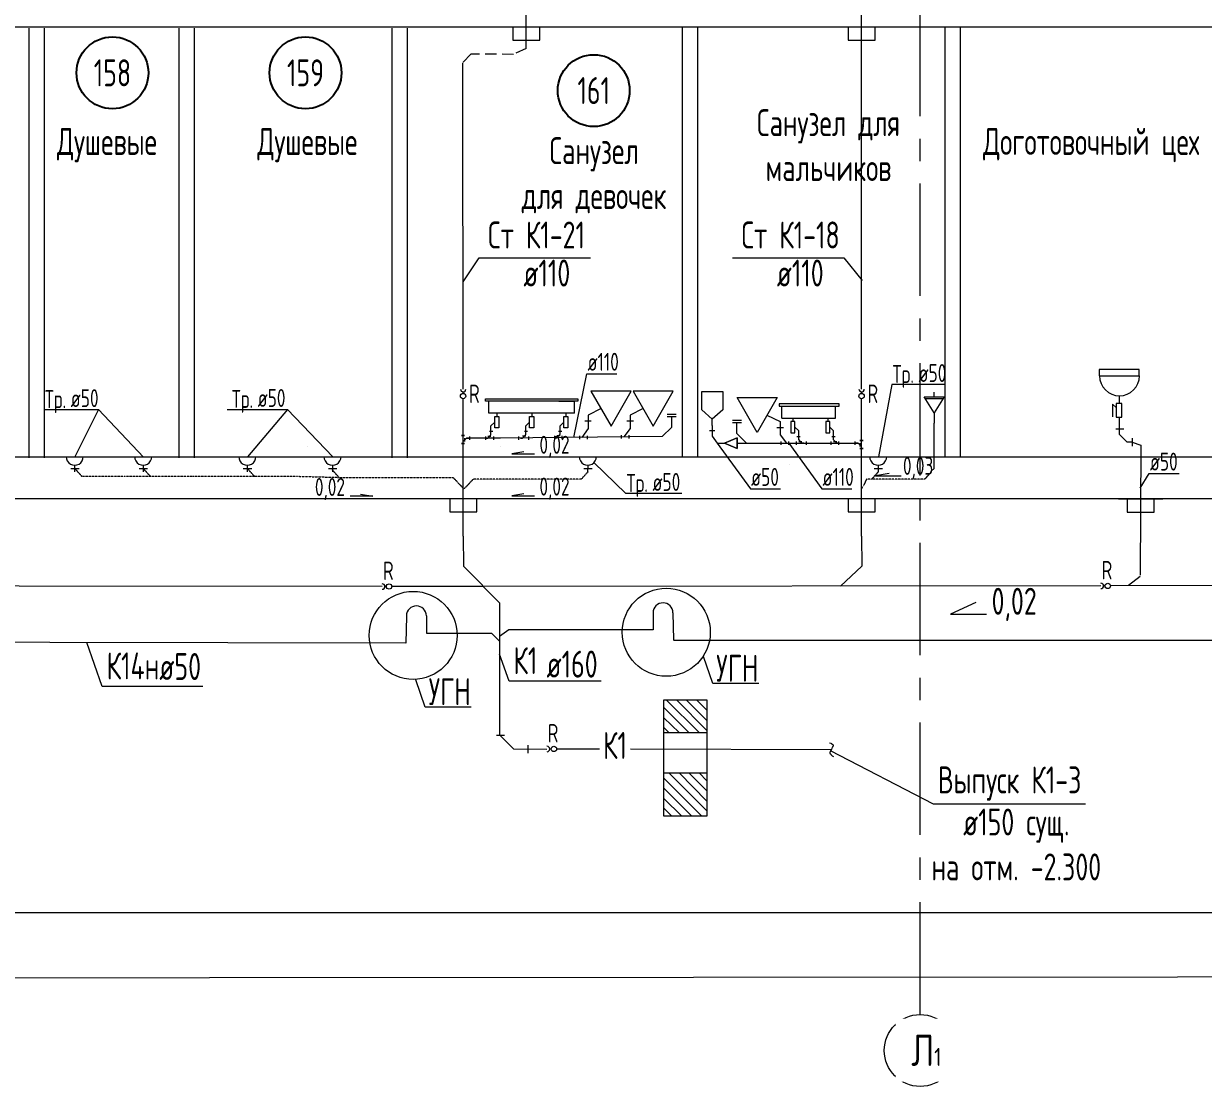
# Model space of a CAD drawing. Header units: millimetres. Extents: x -8689834 to 9419935, y -284943 to 166066.
# Drawn here: x -241398 to -228263, y -226784 to -214953 of the extents above; entities that cross this region are included whole.
import ezdxf
from ezdxf.enums import TextEntityAlignment as Align

# ---------------------------------------------------------------- set-up
doc = ezdxf.new("R2010")
doc.units = ezdxf.units.MM
doc.header["$MEASUREMENT"] = 0
doc.linetypes.add('01_base$0$DASHED2', pattern=[0.375, 0.25, -0.125])
doc.linetypes.add('CENTER', pattern=[2, 1.25, -0.25, 0.25, -0.25])
doc.layers.get('0').update_dxf_attribs({"color": 250, "lineweight": 9})
for name, color, linetype in [('PDF _0', 7, 'Continuous'), ('PDF __Razmer VK', 7, 'Continuous'), ('PDF __ВК-Text VK', 7, 'Continuous'), ('PDF __ВК-Text В1', 7, 'Continuous'), ('PDF __ВК-В1', 5, 'Continuous'), ('PDF __ВК-К3', 7, 'Continuous'), ('PDF __ВК-переход', 7, 'Continuous'), ('PDF __ВК-питьевой фонтанчик', 7, 'Continuous'), ('PDF __ВК-противопожарные муфты', 1, 'Continuous'), ('PDF __ВК-стены', 7, 'Continuous'), ('PDF __Пескоуловитель', 7, 'Continuous'), ('PDF __Сантехника', 7, 'Continuous'), ('АР_Кровля дорожки', 245, 'Continuous'), ('АР_Таблицы', 250, 'Continuous')]:
    doc.layers.add(name, color=color, linetype=linetype)
doc.layers.add('PDF __ВК-К1', color=7, linetype='Continuous', true_color=0xb80000)
doc.layers.add('PDF __ВК-К14н', color=190, linetype='Continuous', true_color=0x7f00ff)
for name, color, linetype, lineweight in [('АР_Маркер экспликации', 239, 'Continuous', 13), ('АР_Номер помещения', 1, 'Continuous', 25), ('АР_Оси', 195, 'Continuous', 9), ('АР_Помещения_площадь', 19, 'Continuous', 9), ('ВК_канализация', 32, 'Continuous', 30)]:
    doc.layers.add(name, color=color, linetype=linetype, lineweight=lineweight)
doc.styles.add('ISOCPEUR', font='isocpeur.ttf', dxfattribs={"width": 0.7})
doc.styles.get("Standard").update_dxf_attribs({"font": 'isocpeur.ttf', "width": 0.7})
doc.styles.add('ГОСТ 2.304', font='isocpeur.ttf', dxfattribs={"width": 0.7})

# ---------------------------------------------------------------- blocks, each defined once
blk = doc.blocks.new('*U1996')
at = {"layer": 'АР_Номер помещения', "color": 7}
blk.add_circle((-15720, 4793), 400, dxfattribs=at)
at = {"layer": 'АР_Помещения_площадь', "color": 7}
blk.add_line((-13545, 633), (-13545, 633), dxfattribs=at)
at = {"color": 7, "style": 'ISOCPEUR', "width": 0.7, "flags": 1}
blk.add_attdef('КАТЕГОРИЯ', (-499, -2092), '', height=250, dxfattribs=at)
at = {"layer": 'АР_Номер помещения', "color": 7, "style": 'ISOCPEUR', "width": 0.7}
blk.add_attdef('НОМЕР_ПОМЕЩЕНИЯ', text='', height=300, dxfattribs=at).set_placement((-15720, 4793), align=Align.MIDDLE_CENTER)
at = {"layer": 'АР_Помещения_площадь', "color": 7, "lineweight": 30, "width": 0.7, "flags": 104}
blk.add_attdef('ИМЯ_ПОМЕЩЕНИЯ', text='', height=100, dxfattribs=at).set_placement((158, 1217), align=Align.MIDDLE_CENTER)
at = {"layer": 'АР_Помещения_площадь', "color": 7, "style": 'ISOCPEUR', "width": 0.7}
blk.add_attdef('ПЛОЩАДЬ_ПОМЕЩЕНИЯ', text='', height=200, dxfattribs=at).set_placement((-13540, 880), align=Align.MIDDLE_RIGHT)
blk = doc.blocks.new('*U2039')
at = {"layer": 'АР_Номер помещения', "color": 7}
blk.add_circle((-15720, 4793), 400, dxfattribs=at)
at = {"layer": 'АР_Помещения_площадь', "color": 7}
blk.add_line((-13545, 633), (-13545, 633), dxfattribs=at)
at = {"color": 7, "style": 'ISOCPEUR', "width": 0.7, "flags": 1}
blk.add_attdef('КАТЕГОРИЯ', (-499, -2092), '', height=250, dxfattribs=at)
at = {"layer": 'АР_Номер помещения', "color": 7, "style": 'ISOCPEUR', "width": 0.7}
blk.add_attdef('НОМЕР_ПОМЕЩЕНИЯ', text='', height=300, dxfattribs=at).set_placement((-15720, 4793), align=Align.MIDDLE_CENTER)
at = {"layer": 'АР_Помещения_площадь', "color": 7, "lineweight": 30, "width": 0.7, "flags": 104}
blk.add_attdef('ИМЯ_ПОМЕЩЕНИЯ', text='', height=100, dxfattribs=at).set_placement((158, 1217), align=Align.MIDDLE_CENTER)
at = {"layer": 'АР_Помещения_площадь', "color": 7, "style": 'ISOCPEUR', "width": 0.7}
blk.add_attdef('ПЛОЩАДЬ_ПОМЕЩЕНИЯ', text='', height=200, dxfattribs=at).set_placement((-13540, 880), align=Align.MIDDLE_RIGHT)
blk = doc.blocks.new('*U2036')
at = {"layer": 'АР_Номер помещения', "color": 7}
blk.add_circle((-15720, 4793), 400, dxfattribs=at)
at = {"layer": 'АР_Помещения_площадь', "color": 7}
blk.add_line((-13545, 633), (-13545, 633), dxfattribs=at)
at = {"color": 7, "style": 'ISOCPEUR', "width": 0.7, "flags": 1}
blk.add_attdef('КАТЕГОРИЯ', (-499, -2092), '', height=250, dxfattribs=at)
at = {"layer": 'АР_Номер помещения', "color": 7, "style": 'ISOCPEUR', "width": 0.7}
blk.add_attdef('НОМЕР_ПОМЕЩЕНИЯ', text='', height=300, dxfattribs=at).set_placement((-15720, 4793), align=Align.MIDDLE_CENTER)
at = {"layer": 'АР_Помещения_площадь', "color": 7, "lineweight": 30, "width": 0.7, "flags": 104}
blk.add_attdef('ИМЯ_ПОМЕЩЕНИЯ', text='', height=100, dxfattribs=at).set_placement((158, 1217), align=Align.MIDDLE_CENTER)
at = {"layer": 'АР_Помещения_площадь', "color": 7, "style": 'ISOCPEUR', "width": 0.7}
blk.add_attdef('ПЛОЩАДЬ_ПОМЕЩЕНИЯ', text='', height=200, dxfattribs=at).set_placement((-13540, 880), align=Align.MIDDLE_RIGHT)

msp = doc.modelspace()

# ---------------------------------------------------------------- linework, layer by layer
at = {"layer": 'PDF _0', "color": 3, "lineweight": 13}
for centre in [(-240828.3, -219774.3), (-240828.3, -219774.3), (-240065.8, -219774.3), (-240065.8, -219774.3), (-238907.1, -219774.3), (-238907.1, -219774.3), (-237958.7, -219774.3), (-237958.7, -219774.3), (-235116.7, -219774.3), (-235116.7, -219774.3), (-231883.1, -219774.3), (-231883.1, -219774.3)]:
    msp.add_arc(centre, 95.2, 179.99999, 0.00001, dxfattribs=at)
at = {"layer": 'PDF __Razmer VK', "lineweight": 13}
for centre in [(-237060.6, -221763.5), (-234243.2, -221728.9)]:
    msp.add_circle(centre, 489.9, dxfattribs=at)
at = {"layer": 'PDF __ВК-Text VK', "lineweight": 13}
msp.add_lwpolyline([(-230797.5, -221397.2), (-231080.2, -221526.8), (-230677.5, -221526.8)], dxfattribs=at)
at = {"layer": 'PDF __ВК-Text В1', "lineweight": 13}
for points in [[(-235827.5, -219720.8), (-235963.8, -219743.8), (-235710.4, -219743.8)], [(-231760.5, -219960.9), (-231915.2, -219987), (-231627.7, -219987)], [(-237646.7, -220190.4), (-237510.4, -220213.4), (-237763.8, -220213.4)], [(-235827.5, -220186.5), (-235963.8, -220209.5), (-235710.4, -220209.5)]]:
    msp.add_lwpolyline(points, dxfattribs=at)
at = {"layer": 'PDF __ВК-В1', "color": 244, "lineweight": 13, "true_color": 0x991b1e}
for points in [[(-235803.8, -215229.6), (-235803.8, -208578.2)], [(-232068.1, -219022.6), (-232069.1, -208578.2)], [(-236503.9, -219022.6), (-236506.3, -215388.3)], [(-236504.9, -219592.3), (-236504.9, -219129.4)], [(-232069.1, -219592.3), (-232069.1, -219129.4)], [(-231260.7, -219902.1), (-231260.7, -219902.1), (-231260.7, -219401.7)], [(-236504.9, -220659), (-236504.9, -219592.3)], [(-232069.1, -220659), (-232069.1, -219592.3)]]:
    msp.add_lwpolyline(points, dxfattribs=at)
at = {"layer": 'PDF __ВК-В1', "lineweight": 13}
msp.add_lwpolyline([(-231260.7, -219109.6), (-231260.7, -219054.6)], dxfattribs=at)
at = {"layer": 'PDF __ВК-К1', "color": 244, "lineweight": 13, "true_color": 0x991b1e}
for points in [[(-235112, -219312.1), (-235112, -219460.6)], [(-234643.8, -219312.1), (-234643.8, -219460.6)], [(-234288.6, -219550.6), (-234181.8, -219443.8), (-234181.8, -219325.2)], [(-234231.7, -219299.1), (-234134.4, -219299.1)], [(-234231.7, -219325.2), (-234134.4, -219325.2)], [(-229201.3, -219333.1), (-229201.3, -219523.6)], [(-235112, -219460.6), (-235184.5, -219559.8)], [(-235077.5, -219377.7), (-235150, -219377.7)], [(-234643.8, -219460.6), (-234716.3, -219553.9)], [(-234609.2, -219377.7), (-234681.8, -219377.7)], [(-233732.6, -219428.1), (-233732.6, -219546.9)], [(-233406.5, -219372.7), (-233503.7, -219372.7)], [(-233406.5, -219398.8), (-233503.7, -219398.8)], [(-233349.5, -219624.2), (-233456.3, -219517.4), (-233456.3, -219398.8)], [(-233011.1, -219448.6), (-232938.6, -219448.6)], [(-232976.6, -219383), (-232976.6, -219531.5)], [(-229239.4, -219464.3), (-229150.5, -219464.3)], [(-236487.3, -219538.5), (-236523.8, -219538.5)], [(-236523.8, -219538.5), (-236487.3, -219538.5)], [(-236504.9, -219627), (-236504.9, -219604.4), (-236468.2, -219568)], [(-236487.3, -219568), (-236487.3, -219604.4)], [(-236090, -219568), (-236417.9, -219568), (-236468.2, -219568), (-236431.8, -219568)], [(-236431.8, -219548.9), (-236431.8, -219585.3)], [(-236253.1, -219568), (-236230.6, -219568), (-236194.1, -219529.8)], [(-236253.1, -219585.3), (-236253.1, -219548.9)], [(-236194.1, -219548.9), (-236230.6, -219548.9)], [(-236164.6, -219568), (-236230.6, -219568)], [(-236175, -219493.4), (-236211.5, -219493.4)], [(-236194.1, -219529.8), (-236194.1, -219493.4)], [(-236164.6, -219548.9), (-236164.6, -219585.3)], [(-234288.6, -219550.6), (-236090, -219569.1)], [(-235889.7, -219548.9), (-235889.7, -219585.3)], [(-235864.5, -219566.7), (-235842, -219566.7), (-235805.5, -219528.5)], [(-235805.5, -219547.6), (-235842, -219547.6)], [(-235786.4, -219493.4), (-235822.9, -219493.4)], [(-235805.5, -219528.5), (-235805.5, -219492.1)], [(-235776, -219548.9), (-235776, -219585.3)], [(-235484.6, -219562.9), (-235460.3, -219562.9), (-235423.9, -219524.7)], [(-235484.6, -219580.3), (-235484.6, -219543.8)], [(-235423.9, -219543.8), (-235460.3, -219543.8)], [(-235406.5, -219493.4), (-235442.9, -219493.4)], [(-235423.9, -219524.7), (-235423.9, -219488.3)], [(-235400.9, -219580.3), (-235400.9, -219543.8)], [(-235205.2, -219580.3), (-235205.2, -219543.8)], [(-235121.4, -219580.3), (-235121.4, -219543.8)], [(-234740.8, -219571.5), (-234740.8, -219535)], [(-234657.1, -219571.5), (-234657.1, -219535)], [(-233760.2, -219483.4), (-233702.2, -219483.4)], [(-233732.6, -219546.9), (-233674.6, -219624.2)], [(-232976.6, -219531.5), (-232904, -219624.8)], [(-232963.2, -219642.4), (-232963.2, -219606)], [(-232879.5, -219642.4), (-232879.5, -219606)], [(-232798, -219605.1), (-232798, -219641.5)], [(-232787.6, -219549.6), (-232751.2, -219549.6)], [(-232768.5, -219584.7), (-232768.5, -219548.3)], [(-232709.5, -219622.9), (-232732.1, -219622.9), (-232768.5, -219584.7)], [(-232768.5, -219603.8), (-232732.1, -219603.8)], [(-232684.3, -219605.1), (-232684.3, -219641.5)], [(-232409.4, -219605.1), (-232409.4, -219641.5)], [(-232399, -219549.6), (-232362.5, -219549.6)], [(-232379.9, -219586), (-232379.9, -219549.6)], [(-232320.9, -219624.2), (-232343.4, -219624.2), (-232379.9, -219586)], [(-232379.9, -219605.1), (-232343.4, -219605.1)], [(-232320.9, -219641.5), (-232320.9, -219605.1)], [(-232142.2, -219605.1), (-232142.2, -219641.5)], [(-232086.7, -219594.7), (-232050.2, -219594.7)], [(-232050.2, -219594.7), (-232086.7, -219594.7)], [(-229057.4, -219612.5), (-229112.4, -219612.5), (-229201.3, -219523.6)], [(-229057.4, -219568), (-229057.4, -219656.9)], [(-236523.8, -219627), (-236487.3, -219627)], [(-236487.3, -219627), (-236523.8, -219627)], [(-233674.6, -219624.2), (-233594.2, -219624.2)], [(-233454.5, -219624.2), (-232156.1, -219624.2), (-232105.8, -219624.2), (-232142.2, -219624.2)], [(-232409.4, -219624.2), (-232343.4, -219624.2)], [(-232069.1, -219683.2), (-232069.1, -219660.6), (-232105.8, -219624.2)], [(-232086.7, -219624.2), (-232086.7, -219660.6)], [(-232050.2, -219683.2), (-232086.7, -219683.2)], [(-232086.7, -219683.2), (-232050.2, -219683.2)], [(-240999.8, -219776.4), (-240652.6, -219776.4)], [(-240826.2, -219941.5), (-240826.2, -219873.8)], [(-240826.2, -219941.5), (-240826.2, -219873.8)], [(-240237.2, -219776.4), (-239890.1, -219776.4)], [(-240063.7, -219941.5), (-240063.7, -219873.8)], [(-240063.7, -219941.5), (-240063.7, -219873.8)], [(-239078.5, -219776.4), (-238731.4, -219776.4)], [(-238905, -219941.5), (-238905, -219873.8)], [(-238905, -219941.5), (-238905, -219873.8)], [(-238130.2, -219776.4), (-237783.1, -219776.4)], [(-237956.6, -219941.5), (-237956, -219869.5)], [(-235288.1, -219776.4), (-234941, -219776.4)], [(-235114.6, -219941.5), (-235113.9, -219869.5)], [(-232054.5, -219776.4), (-231707.4, -219776.4)], [(-231881, -219941.5), (-231880.3, -219869.5)], [(-240779.6, -219907.6), (-240872.8, -219907.6)], [(-240779.6, -219907.6), (-240872.8, -219907.6)], [(-240017.1, -219907.6), (-240110.2, -219907.6)], [(-240017.1, -219907.6), (-240110.2, -219907.6)], [(-238858.4, -219907.6), (-238951.6, -219907.6)], [(-238858.4, -219907.6), (-238951.6, -219907.6)], [(-237910.1, -219907.6), (-238003.2, -219907.6)], [(-237910.1, -219907.6), (-238003.2, -219907.6)], [(-235068, -219907.6), (-235161.1, -219907.6)], [(-235068, -219907.6), (-235161.1, -219907.6)], [(-231834.4, -219907.6), (-231927.5, -219907.6)], [(-231834.4, -219907.6), (-231927.5, -219907.6)], [(-236279.7, -221218.4), (-236097.7, -221400.4), (-236099, -222871.3)], [(-236044, -222879.7), (-236132.9, -222879.7)], [(-236103.2, -222867), (-235942.4, -223027.9)], [(-235785.7, -222985.6), (-235785.7, -223074.5)], [(-235942.4, -223027.9), (-235570.8, -223028.6)], [(-235464, -223027.9), (-234985.7, -223027.9)], [(-234642.8, -223027.9), (-232403.5, -223032.1)]]:
    msp.add_lwpolyline(points, dxfattribs=at)
at = {"layer": 'PDF __ВК-К1', "lineweight": 13}
for points in [[(-240999.8, -219776.4), (-240652.6, -219776.4)], [(-240237.2, -219776.4), (-239890.1, -219776.4)], [(-239078.5, -219776.4), (-238731.4, -219776.4)], [(-238130.2, -219776.4), (-237783.1, -219776.4)], [(-235288.1, -219776.4), (-234941, -219776.4)], [(-232054.5, -219776.4), (-231707.4, -219776.4)]]:
    msp.add_lwpolyline(points, dxfattribs=at)
at = {"layer": 'PDF __ВК-К1', "color": 244, "linetype": '01_base$0$DASHED2', "lineweight": 13, "true_color": 0x991b1e}
for points in [[(-240826.2, -219907.6), (-240750, -219992.3), (-240271.4, -219992.3), (-239987.5, -219992.3)], [(-240063.7, -219907.6), (-239987.5, -219992.3), (-239508.8, -219992.3), (-238828.8, -219992.3)], [(-238905, -219907.6), (-238828.8, -219992.3), (-238350.2, -219992.3), (-237887, -220004.6)], [(-237963.1, -219920), (-237887, -220004.6), (-236618.5, -220004.6), (-236508.4, -220118.9)], [(-235114.6, -219941.5), (-235190.8, -220026.2), (-236392.2, -220026.2), (-236502.3, -220140.4)], [(-231881, -219941.5), (-231957.2, -220026.2), (-232014.1, -220026.2), (-232069.1, -220140.4)], [(-231260.7, -219902.1), (-231366, -220026.2), (-231957.2, -220026.2), (-231957.2, -220026.2)]]:
    msp.add_lwpolyline(points, dxfattribs=at)
at = {"layer": 'PDF __ВК-К14н', "color": 152, "lineweight": 13, "true_color": 0x2776bb}
for points in [[(-237135.7, -221550.1), (-237141.7, -221850.7)], [(-236913.3, -221545.3), (-236913.3, -221737.6)], [(-234390.5, -221510.7), (-234390.5, -221703.1)], [(-234168.1, -221511.2), (-234162.1, -221811.8)], [(-237141.7, -221850.7), (-251020.1, -221822.9)], [(-234162.1, -221816.1), (-213889.2, -221815)]]:
    msp.add_lwpolyline(points, dxfattribs=at)
for centre, start, end in [((-237024.5, -221547.1), 0.93931, 179.31883), ((-234279.3, -221512.6), 0.68117, 179.06069)]:
    msp.add_arc(centre, 111.2, start, end, dxfattribs=at)
at = {"layer": 'PDF __ВК-К3', "lineweight": 13}
msp.add_lwpolyline([(-234270.3, -223777.1), (-234270.3, -222481.8), (-233792, -222481.8), (-233792, -223777.1)], close=True, dxfattribs=at)
for points in [[(-233876.6, -222845.9), (-234244.9, -222481.8)], [(-233792, -222820.5), (-234130.6, -222481.8)], [(-233792, -222710.4), (-234020.6, -222481.8)], [(-233792, -222596.1), (-233906.3, -222481.8)], [(-233792, -222486.1), (-233796.2, -222481.8)], [(-233990.9, -222845.9), (-234270.3, -222566.5)], [(-234101, -222845.9), (-234270.3, -222680.8)], [(-234215.3, -222845.9), (-234270.3, -222790.8)], [(-234270.3, -222845.9), (-233792, -222845.9)], [(-234270.3, -223294.6), (-233792, -223294.6)], [(-233847, -223777.1), (-234270.3, -223353.8)], [(-233792, -223717.9), (-234215.3, -223294.6)], [(-233792, -223607.8), (-234101, -223294.6)], [(-233792, -223493.5), (-233990.9, -223294.6)], [(-233792, -223383.5), (-233876.6, -223294.6)], [(-233957.1, -223777.1), (-234270.3, -223463.9)], [(-234071.4, -223777.1), (-234270.3, -223578.2)], [(-234181.4, -223777.1), (-234270.3, -223688.3)]]:
    msp.add_lwpolyline(points, dxfattribs=at)
at = {"layer": 'PDF __ВК-переход', "lineweight": 13}
msp.add_lwpolyline([(-233454.5, -219683.4), (-233454.5, -219564.9), (-233594.2, -219624.2), (-233454.5, -219683.4), (-233454.5, -219564.9), (-233594.2, -219624.2), (-233454.5, -219683.4), (-233594.2, -219624.2), (-233454.5, -219564.9)], close=True, dxfattribs=at)
at = {"layer": 'PDF __ВК-питьевой фонтанчик', "lineweight": 13}
for points in [[(-231260.7, -219287.4), (-231370.8, -219109.6), (-231150.7, -219109.6), (-231260.7, -219287.4), (-231260.7, -219401.7)], [(-231358.1, -219126.5), (-231159.2, -219126.5)]]:
    msp.add_lwpolyline(points, dxfattribs=at)
at = {"layer": 'PDF __ВК-противопожарные муфты', "lineweight": 13}
for points in [[(-236049.4, -214990.8), (-235803.9, -214990.8), (-235554.1, -214990.8)], [(-235952, -214990.8), (-235952, -215139), (-235651.5, -215139), (-235651.5, -214990.8)], [(-232314.6, -214990.8), (-232069.1, -214990.8), (-231819.3, -214990.8)], [(-232217.3, -214990.8), (-232217.3, -215139), (-231916.7, -215139), (-231916.7, -214990.8)], [(-236750.4, -220239.9), (-236504.9, -220239.9), (-236255.2, -220239.9)], [(-236653.1, -220239.9), (-236653.1, -220388.1), (-236352.5, -220388.1), (-236352.5, -220239.9)], [(-232314.6, -220239.9), (-232069.1, -220239.9), (-231819.3, -220239.9)], [(-232217.3, -220239.9), (-232217.3, -220388.1), (-231916.7, -220388.1), (-231916.7, -220239.9)], [(-229208.2, -220244.2), (-228962.7, -220244.2), (-228712.9, -220244.2)], [(-229110.8, -220244.2), (-229110.8, -220392.3), (-228810.3, -220392.3), (-228810.3, -220244.2)]]:
    msp.add_lwpolyline(points, dxfattribs=at)
at = {"layer": 'PDF __ВК-стены', "color": 18, "lineweight": 13, "true_color": 0x000000}
for points in [[(-256195.5, -214990.8), (-176826, -214990.8)], [(-241339.6, -215003.1), (-241339.6, -219786.6)], [(-241170.2, -215003.1), (-241170.2, -219786.6)], [(-239668.3, -215003.1), (-239668.3, -219786.6)], [(-239499, -215003.1), (-239499, -219786.6)], [(-237298, -215003.1), (-237298, -219786.6)], [(-237128.6, -215003.1), (-237128.6, -219786.6)], [(-234064.8, -214990.8), (-234064.8, -219774.3)], [(-233895.5, -214990.8), (-233895.5, -219774.3)], [(-231140, -214990.8), (-231140, -219774.3)], [(-230970.7, -214990.8), (-230970.7, -219774.3)], [(-256195.5, -219774.3), (-176826, -219774.3)], [(-256195.5, -220239.9), (-177113.9, -220239.9)], [(-256195.5, -220239.9), (-176826, -220239.9)], [(-255496.8, -225583.8), (-120775.5, -225489.1)]]:
    msp.add_lwpolyline(points, dxfattribs=at)
at = {"layer": 'PDF __Пескоуловитель', "lineweight": 13}
msp.add_lwpolyline([(-232424.7, -222960.2), (-232412, -222964.4), (-232403.5, -222968.6), (-232399.3, -222972.9), (-232395.1, -222972.9), (-232390.8, -222977.1), (-232386.6, -222981.3), (-232386.6, -222985.6), (-232386.6, -222989.8), (-232386.6, -222994), (-232386.6, -222998.3), (-232390.8, -223002.5), (-232390.8, -223006.7), (-232395.1, -223015.2), (-232399.3, -223019.4), (-232403.5, -223032.1), (-232407.8, -223040.6), (-232412, -223044.8), (-232416.2, -223049.1), (-232416.2, -223057.5), (-232420.5, -223061.8), (-232420.5, -223066), (-232420.5, -223070.2), (-232420.5, -223074.5), (-232420.5, -223078.7), (-232416.2, -223082.9), (-232416.2, -223087.2), (-232412, -223087.2), (-232407.8, -223091.4), (-232403.5, -223095.6), (-232399.3, -223099.9), (-232395.1, -223104.1), (-232382.4, -223112.6)], dxfattribs=at)
at = {"layer": 'PDF __Сантехника', "lineweight": 13}
for points in [[(-228979, -218804), (-229423.5, -218804), (-229423.5, -218875.9), (-228979, -218875.9)], [(-234856.4, -219433), (-234635.3, -219046.1), (-235080.9, -219046.1)], [(-234388.1, -219433), (-234167, -219046.1), (-234612.7, -219046.1)], [(-236254.9, -219130.8), (-235227.8, -219130.8), (-235227.8, -219155.1), (-236254.9, -219155.1)], [(-233232.2, -219503.9), (-233453.3, -219117), (-233007.7, -219117)], [(-232319.2, -219187), (-232985.2, -219187), (-232985.2, -219211.3), (-232319.2, -219211.3)], [(-229169.5, -219180.7), (-229233, -219180.7), (-229233, -219333.1), (-229169.5, -219333.1)], [(-236152.5, -219326.8), (-236107.4, -219326.8), (-236107.4, -219453.5), (-236152.5, -219453.5)], [(-235763.9, -219326.8), (-235718.8, -219326.8), (-235718.8, -219453.5), (-235763.9, -219453.5)], [(-235383.9, -219326.8), (-235337.1, -219326.8), (-235337.1, -219453.5), (-235383.9, -219453.5)], [(-232810.1, -219383), (-232855.2, -219383), (-232855.2, -219509.7), (-232810.1, -219509.7)], [(-232421.5, -219383), (-232466.6, -219383), (-232466.6, -219509.7), (-232421.5, -219509.7)]]:
    msp.add_lwpolyline(points, close=True, dxfattribs=at)
for points in [[(-233732.6, -219428.1), (-233732.6, -219356.4), (-233848.6, -219254.2), (-233848.6, -219049.9), (-233613.9, -219049.9), (-233613.9, -219254.2), (-233732.6, -219356.4)], [(-236216.7, -219288.7), (-236216.7, -219155.1)], [(-235439.4, -219155.1), (-235266, -219155.1)], [(-235266, -219288.7), (-235266, -219155.1)], [(-232954.4, -219344.9), (-232954.4, -219211.3)], [(-232357.3, -219344.9), (-232357.3, -219211.3)], [(-229233, -219227.3), (-229275.4, -219189.2), (-229275.4, -219328.9)], [(-229199.2, -219100.3), (-229199.2, -219180.7)], [(-235266, -219288.7), (-236216.7, -219288.7)], [(-236129.9, -219288.7), (-236129.9, -219326.8)], [(-235741.3, -219288.7), (-235741.3, -219326.8)], [(-235361.4, -219288.7), (-235361.4, -219326.8)], [(-234966.9, -219239.5), (-235112, -219312.1)], [(-234498.7, -219239.5), (-234643.8, -219312.1)], [(-233121.7, -219310.4), (-232976.6, -219383)], [(-232954.4, -219344.9), (-232357.3, -219344.9)], [(-232832.7, -219344.9), (-232832.7, -219383)], [(-232444.1, -219344.9), (-232444.1, -219383)], [(-236194.1, -219430.9), (-236152.5, -219391)], [(-236194.1, -219493.4), (-236194.1, -219430.9)], [(-235805.5, -219430.9), (-235763.9, -219391)], [(-235805.5, -219493.4), (-235805.5, -219430.9)], [(-235423.8, -219430.9), (-235383.9, -219391)], [(-235423.8, -219493.4), (-235423.8, -219430.9)], [(-232768.5, -219487.1), (-232810.1, -219447.2)], [(-232379.9, -219487.1), (-232421.5, -219447.2)], [(-232768.5, -219549.6), (-232768.5, -219487.1)], [(-232379.9, -219549.6), (-232379.9, -219487.1)]]:
    msp.add_lwpolyline(points, dxfattribs=at)
msp.add_arc((-229197, -218873.8), 222.2, 180, 0, dxfattribs=at)
at = {"layer": 'АР_Кровля дорожки', "color": 244, "linetype": '01_base$0$DASHED2', "lineweight": 13, "ltscale": 500, "true_color": 0x991b1e}
msp.add_lwpolyline([(-235803.8, -215229.6), (-235945.4, -215295.7), (-236417, -215292.4), (-236506.3, -215388.3)], dxfattribs=at)
at = {"layer": 'АР_Кровля дорожки', "color": 152, "lineweight": 13, "ltscale": 500, "true_color": 0x2776bb}
for points in [[(-234390.5, -221703.1), (-235996, -221703.1), (-236098, -221774.4)], [(-236913.3, -221737.6), (-236189.7, -221737.6), (-236098.1, -221828)]]:
    msp.add_lwpolyline(points, dxfattribs=at)
at = {"layer": 'АР_Оси', "color": 18, "linetype": 'CENTER', "lineweight": 13, "ltscale": 1000, "true_color": 0x000000}
msp.add_line((-231415.6, -225984.3), (-231415.6, -201637.3), dxfattribs=at)
at = {"layer": 'АР_Оси', "color": 18, "lineweight": 13, "ltscale": 0.5, "true_color": 0x000000}
msp.add_circle((-231415.6, -226384.3), 400, dxfattribs=at)
at = {"layer": 'ВК_канализация', "color": 18, "lineweight": 13, "ltscale": 500, "true_color": 0x000000}
for points in [[(-236504.9, -217827.5), (-236326.2, -217559.7), (-235087.2, -217559.7)], [(-233505, -217559.7), (-232265.9, -217559.7), (-232062.8, -217814.5)], [(-235271.5, -219560.7), (-235127, -218850.4), (-234791.8, -218850.4)], [(-231140, -218969.5), (-231731.9, -218969.5), (-231881, -219776.4)], [(-241170.2, -219249.2), (-240563.6, -219249.2), (-240828.3, -219774.3)], [(-240563.6, -219249.2), (-240061.7, -219778.5)], [(-239133.1, -219247.1), (-238458.6, -219247.1), (-238905, -219776.4)], [(-238458.6, -219247.1), (-237956.6, -219776.4)], [(-233674.6, -219624.2), (-233306.4, -220132.2), (-232971.1, -220132.2)], [(-232879.5, -219624.2), (-232511.2, -220132.2), (-232176, -220132.2)], [(-234069, -220182.3), (-234693.9, -220182.3), (-235048.2, -219840.4)], [(-228966.6, -220126.2), (-228866.6, -219961.5), (-228531.4, -219961.5)], [(-239400.5, -222332.2), (-240521.7, -222332.2), (-240691.8, -221843.6)], [(-234969.2, -222273.4), (-235993.1, -222273.4), (-236098.2, -221971.6)], [(-233212.6, -222300.4), (-233724.5, -222300.4), (-233829.6, -221998.5)], [(-236413.7, -222561.2), (-236925.6, -222561.2), (-237030.7, -222259.4)], [(-229574.4, -223641.1), (-231267.8, -223641.1), (-232414.1, -223046.9)]]:
    msp.add_lwpolyline(points, dxfattribs=at)
at = {"layer": 'ВК_канализация', "color": 244, "lineweight": 13, "ltscale": 500, "true_color": 0x991b1e}
for points in [[(-236504.5, -219069.4), (-236504.3, -219052.6)], [(-232068.7, -219069.4), (-232068.5, -219052.6)], [(-229057.4, -219612.5), (-228961, -219647.3)], [(-228961, -219647.3), (-228965.1, -221093.9)], [(-236504.9, -220659), (-236501.8, -220992.3), (-236284.6, -221209.5)], [(-232069.1, -220659), (-232066, -220992.3), (-232303.9, -221215.2)], [(-221883.1, -220977.4), (-222315.6, -221207.1), (-229297.7, -221212.8)], [(-228965.2, -221107.1), (-229097, -221210)], [(-237404.8, -221219.9), (-245490.8, -221213.7)], [(-237358.1, -221219.5), (-237374.8, -221219.6)], [(-236279.7, -221218.4), (-237298.1, -221217.9)], [(-229404.4, -221213.4), (-236279.7, -221218.4)], [(-229357.7, -221213), (-229374.4, -221213.2)], [(-235524, -223028.1), (-235540.8, -223028.3)]]:
    msp.add_lwpolyline(points, dxfattribs=at)
at = {"layer": 'ВК_канализация', "color": 7, "lineweight": 13, "ltscale": 500}
msp.add_lwpolyline([(-177113.9, -224853.7), (-256364.8, -224853.7)], dxfattribs=at)
at = {"layer": 'ВК_канализация', "color": 244, "lineweight": 13, "ltscale": 500, "true_color": 0x991b1e}
for centre in [(-236504.9, -219099.4), (-232069.1, -219099.4), (-229327.7, -221212.7), (-237328.1, -221219.2), (-235494, -223027.9)]:
    msp.add_circle(centre, 30, dxfattribs=at)
for centre, start, end in [((-236503.9, -219022.6), 179.27075, 359.27075), ((-232068.1, -219022.6), 179.27075, 359.27075), ((-229404.4, -221213.4), 270.50316, 90.50316), ((-237404.8, -221219.9), 270.50316, 90.50316), ((-235570.8, -223028.6), 270.50316, 90.50316)]:
    msp.add_arc(centre, 30, start, end, dxfattribs=at)

# ---------------------------------------------------------------- block references
at = {"layer": 'АР_Маркер экспликации', "color": 7, "lineweight": 13}
ref = msp.add_blockref('*U2039', (-224688.7, -220294.2), dxfattribs=at)
ref.add_attrib('НОМЕР_ПОМЕЩЕНИЯ', '158', dxfattribs={"layer": 'АР_Номер помещения', "color": 7, "height": 300, "style": 'ISOCPEUR', "width": 0.7}).set_placement((-240408.4, -215500.9), align=Align.MIDDLE_CENTER)
ref = msp.add_blockref('*U2036', (-222539.3, -220294.2), dxfattribs=at)
ref.add_attrib('НОМЕР_ПОМЕЩЕНИЯ', '159', dxfattribs={"layer": 'АР_Номер помещения', "color": 7, "height": 300, "style": 'ISOCPEUR', "width": 0.7}).set_placement((-238259.1, -215500.9), align=Align.MIDDLE_CENTER)
ref = msp.add_blockref('*U1996', (-219330.4, -220491.9), dxfattribs=at)
ref.add_attrib('НОМЕР_ПОМЕЩЕНИЯ', '161', dxfattribs={"layer": 'АР_Номер помещения', "color": 7, "height": 300, "style": 'ISOCPEUR', "width": 0.7}).set_placement((-235050.2, -215698.5), align=Align.MIDDLE_CENTER)

# ---------------------------------------------------------------- texts
at = {"layer": 'АР_Таблицы', "lineweight": 13, "ltscale": 100, "style": 'ISOCPEUR'}
for s, insert, char_height, width, attachment_point in [('\\pxi-1,l1,qc,t1,5;Санузел для \\Pмальчиков', (-234534.9, -216305.9), 300, 4196.36, 4), ('\\pxi-1,l1,qc,t1,5;Душевые', (-242567.4, -216305.9), 300, 4196.36, 4), ('\\pxi-1,l1,qc,t1,5;Душевые', (-240336, -216305.9), 300, 4196.36, 4), ('\\pxi-1,l1,qc,t1,5;Доготовочный цех', (-231610.1, -216305.9), 300, 4196.36, 4), ('\\pxi-1,l1,qc,t1,5;Санузел \\Pдля девочек', (-237144.4, -216641.3), 300, 4196.36, 4), ('\\pxi-1,l1,t1,5;Ст К1-21', (-236227.2, -217306.5), 300, 7500, 4), ('\\pxi-1,l1,t1,5;Ст К1-18', (-233406, -217306.5), 300, 7500, 4), ('\\pxi-1,l1,t1,5;ø110', (-235833.6, -217730), 300, 7500, 4), ('\\pxi-1,l1,t1,5;ø110', (-233012.4, -217730), 300, 7500, 4), ('\\pxi-1,l1,t1,5;ø110', (-235119.3, -218717.8), 200, 7500, 4), ('\\pxi-1,l1,t1,5;0,02', (-235654.8, -219664.9), 200, 7500, 4), ('\\pxi-1,l1,t1,5;ø50', (-228858.8, -219828.9), 200, 7500, 4), ('\\pxi-1,l1,t1,5;0,03', (-231608.1, -219899.9), 200, 7500, 4), ('\\pxi-1,l1,t1,5;ø50', (-233298.6, -219999.5), 200, 7500, 4), ('\\pxi-1,l1,t1,5;ø110', (-232503.5, -219999.5), 200, 7500, 4), ('\\pxi-1,l1,t1,5;0,02', (-237819.4, -220134.5), 200, 7500, 6), ('\\pxi-1,l1,t1,5;0,02', (-235654.8, -220130.5), 200, 7500, 4)]:
    msp.add_mtext(s, dxfattribs=dict(at, insert=insert, char_height=char_height, width=width, attachment_point=attachment_point))
at = {"layer": 'ВК_канализация', "color": 18, "lineweight": 13, "ltscale": 100, "true_color": 0x000000, "attachment_point": 4, "style": 'ISOCPEUR'}
for s, insert, char_height, width in [('Тр.', (-231723, -218881.1), 200, 5891.51), ('\\pxi-1,l1,t1,5;ø50', (-231434.5, -218842.9), 200, 7500), ('Тр.', (-241161.4, -219160.8), 200, 5891.51), ('\\pxi-1,l1,t1,5;ø50', (-240872.9, -219122.6), 200, 7500), ('Тр.', (-239080.5, -219158.6), 200, 5891.51), ('\\pxi-1,l1,t1,5;ø50', (-238792, -219120.5), 200, 7500), ('R', (-236438.4, -219073.8), 205.4, 5730.034), ('R', (-232002.6, -219073.8), 205.4, 5730.034), ('Тр.', (-234685, -220093.9), 200, 5891.51), ('\\pxi-1,l1,t1,5;ø50', (-234396.5, -220055.7), 200, 7500), ('R', (-237396.4, -221044), 205.4, 5730.034), ('R', (-229396, -221037.5), 205.4, 5730.034), ('0,02', (-230621.2, -221418.9), 300, 5891.51), ('К14н', (-240473.5, -222103.9), 300, 5891.51), ('\\pxi-1,l1,t1,5;ø50', (-239886.6, -222110.3), 300, 7500), ('К1', (-235944.9, -222045.1), 300, 5891.51), ('\\pxi-1,l1,t1,5;ø160', (-235575.7, -222083.7), 300, 7500), ('УГН', (-233686.8, -222129.4), 300, 5891.51), ('УГН', (-236887.9, -222390.3), 300, 5891.51), ('R', (-235562.4, -222852.7), 205.4, 5730.034), ('\\pxi-1,l1,t1,5;К1', (-234947.3, -222989.2), 300, 7500), ('Выпуск К1-3', (-231219.6, -223412.8), 300, 5891.51), ('\\pxi-1,l1,qc,t1,5;ø150 сущ.\\Pна отм. -2.300', (-231338.8, -224091.1), 300, 1985.55)]:
    msp.add_mtext(s, dxfattribs=dict(at, insert=insert, char_height=char_height, width=width))

# ---------------------------------------------------------------- next in the draw order: texts
at = {"layer": 'АР_Оси', "color": 18, "lineweight": 13, "true_color": 0x000000, "insert": (-231515.4, -226206.6), "char_height": 350, "width": 528.82, "attachment_point": 1, "line_spacing_factor": 1.149209, "style": 'ГОСТ 2.304', "bg_fill": 2}
msp.add_mtext('{\\W0.8;Л\\H0.57143x;1}', dxfattribs=at)

doc.saveas('drawing.dxf')
